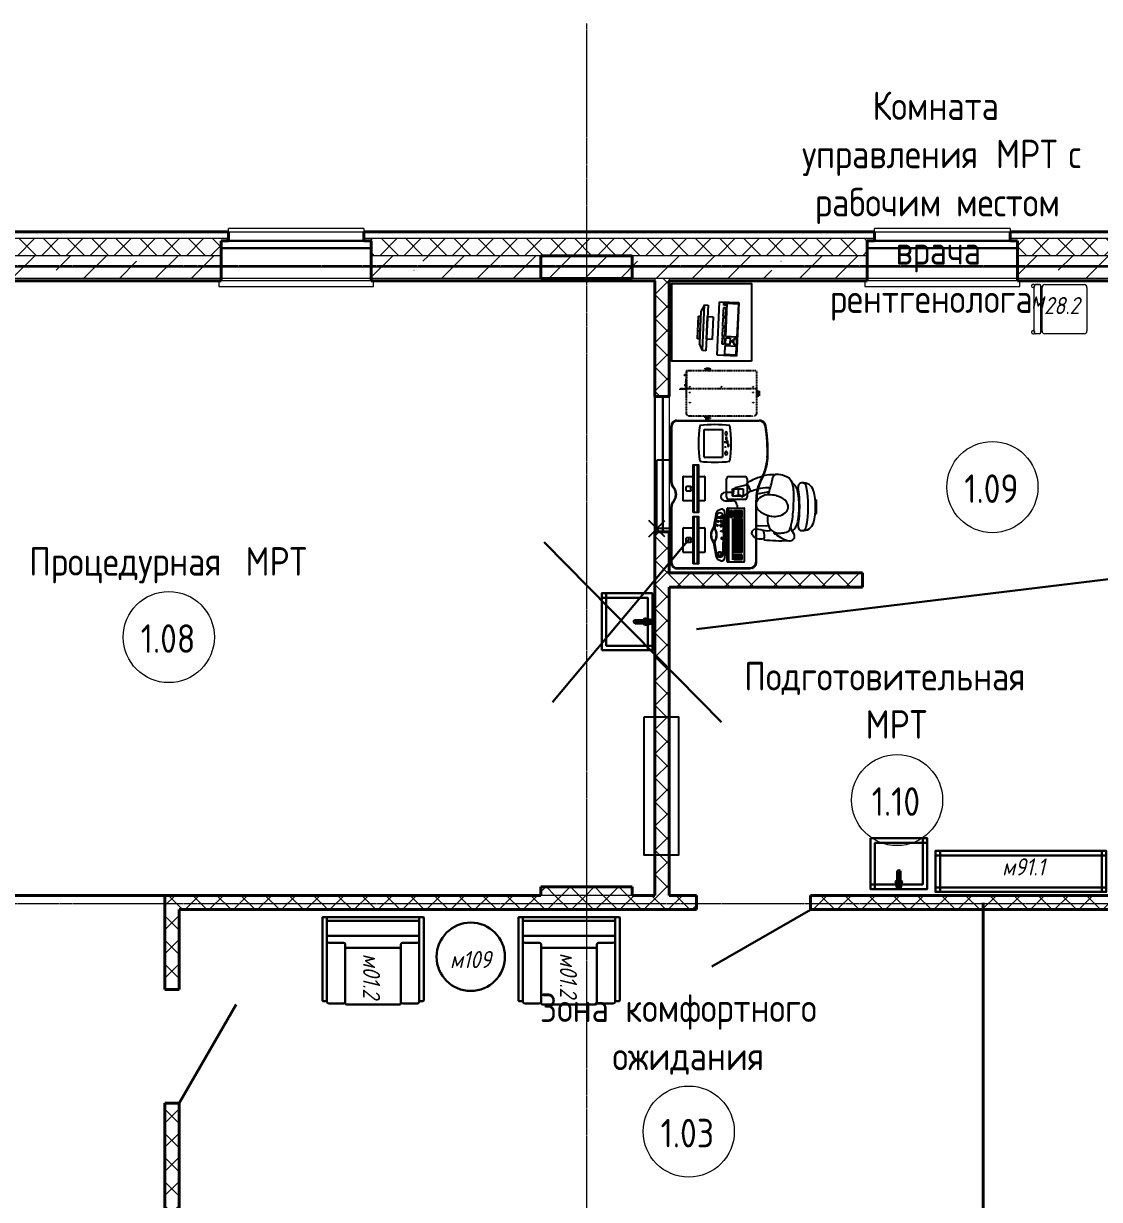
# Model space of a CAD drawing. Header units: millimetres. Extents: x -32954 to 151739, y -65671 to 56243.
# Drawn here: x -27395 to -17945, y -6034 to 4288 of the extents above; entities that cross this region are included whole.
import ezdxf

# ---------------------------------------------------------------- set-up
doc = ezdxf.new("R2010")
doc.units = ezdxf.units.MM
for name, pattern in [('ADSK_Линия сетки', [21, 12, -3, 3, -3]), ('ADSK_Штрих_ш3 п1_5', [4.5, 3, -1.5]), ('CACHE', [0.375, 0.25, -0.125])]:
    doc.linetypes.add(name, pattern=pattern)
doc.layers.add('_Разделитель помещений_', color=4, linetype='ADSK_Штрих_ш3 п1_5', lineweight=40, true_color=0x00ffff)
for name, color, linetype in [('GE-ARCHITECTURAL_ELEMENTS', 8, 'Continuous'), ('GE-DIMS', 83, 'Continuous'), ('GE-EQUIPMENT', 140, 'Continuous'), ('GE-EQUIPMENT_INSERTION', 140, 'Continuous'), ('GE-EQUIPMENT_LIGHT', 141, 'Continuous'), ('GE-EQUIPMENT_OUTLINE', 131, 'CACHE'), ('GE-FURNITURE', 8, 'Continuous'), ('NON-GE-EQUIPMENT', 30, 'Continuous')]:
    doc.layers.add(name, color=color, linetype=linetype)
doc.layers.add('GE-DESIGNER_WARNING', color=1, linetype='Continuous', plot=False)
for name, color, linetype, lineweight in [('I-FURN', 7, 'Continuous', 9), ('I-FURN-IDEN', 7, 'Continuous', 9), ('M-EQPM-IDEN', 7, 'Continuous', 9), ('Двери', 7, 'Continuous', 18), ('Каркас_Импост', 7, 'Continuous', 30), ('Колонны', 7, 'Continuous', 18), ('Марки помещений', 7, 'Continuous', 18), ('Окна', 7, 'Continuous', 18), ('Оси', 7, 'Continuous', 9), ('Остекление', 7, 'Continuous', 30), ('Отлив', 7, 'Continuous', 18), ('Панель', 7, 'Continuous', 30), ('Перекрытия', 7, 'Continuous', 18), ('Подоконник_Верхний брус', 7, 'Continuous', 18), ('Стены', 7, 'Continuous', 18), ('Стены разрез', 7, 'Continuous', 40), ('Стены штриховка', 7, 'Continuous', 18), ('ТХ_оборудование', 6, 'Continuous', 30)]:
    doc.layers.add(name, color=color, linetype=linetype, lineweight=lineweight)
doc.styles.add('GOST Common', font='GOST_Common.ttf', dxfattribs={"width": 0.9, "height": 250})
doc.styles.add('GOST Common_I', font='GOST_Common Italic.ttf', dxfattribs={"width": 0.9, "height": 150})
pattern_1 = [(45, (0, 0), (-106.066, 106.066), []), (135, (0, 0), (-106.066, -106.066), [])]

# ---------------------------------------------------------------- blocks, each defined once
blk = doc.blocks.new('AC_Дверь_Однопольная_ДеревяннаяНаружная_ГОСТ24698-81 - 960х2080h Г-655142-В_АР_ПЭ_01 Этаж')
at = {"layer": 'Панель'}
blk.add_line((-500, 63), (366, 563), dxfattribs=at)
blk = doc.blocks.new('AC_Дверь_Однопольная_ДеревяннаяНаружная_ГОСТ24698-81 - 960х2080h ГЛ-654744-В_АР_ПЭ_01 Этаж')
at = {"layer": 'Панель'}
blk.add_line((500, 63), (-366, 563), dxfattribs=at)
blk = doc.blocks.new('AC_Окно_2Створки_ГОСТ23166-99 - 1170_570_х1460h-762709-В_АР_ПЭ_01 Этаж')
at = {"layer": 'Каркас_Импост'}
for p, q in [((-633.1, 325), (556.9, 325)), ((-633.1, 325), (-633.1, 255)), ((-633.1, 325), (-598.1, 325)), ((556.9, 325), (521.9, 325)), ((556.9, 325), (556.9, 255)), ((-633.1, 255), (556.9, 255)), ((-633.1, 255), (-598.1, 255)), ((556.9, 255), (521.9, 255))]:
    blk.add_line(p, q, dxfattribs=at)
blk = doc.blocks.new('B2B_Окно_1створка - 1280х2060h-715729-В_АР_ПЭ_01 Этаж')
at = {"layer": 'Остекление'}
for p, q in [((-660, 135), (660, 135)), ((-660, 70), (660, 70))]:
    blk.add_line(p, q, dxfattribs=at)
blk = doc.blocks.new('В2В_Подоконник_ПВХ - ПВХ-666027-В_АР_ПЭ_01 Этаж')
at = {"layer": 'Подоконник_Верхний брус'}
for p, q in [((-660, -285), (-660, 0)), ((-660, 0), (660, 0)), ((660, 0), (660, -285)), ((-660, -285), (-680, -285)), ((-680, -285), (-680, -335)), ((680, -285), (660, -285)), ((680, -335), (680, -285)), ((-680, -335), (680, -335))]:
    blk.add_line(p, q, dxfattribs=at)
blk = doc.blocks.new('B2B_Отлив - Отлив_металлический-622779-В_АР_ПЭ_01 Этаж')
at = {"layer": 'Отлив'}
for p, q in [((-595, 1), (-595, 110)), ((595, 110), (-595, 110)), ((595, 110), (595, 1)), ((-595, 0), (-595, 1)), ((-595, 1), (595, 1)), ((-595, 1), (595, 1)), ((-595, 0), (595, 0)), ((595, 1), (595, 0))]:
    blk.add_line(p, q, dxfattribs=at)
blk = doc.blocks.new('ADSK_Марка_Помещение_2_ГОСТ21-501-2011 - Имя и Категория-86712-В_АР_ПЭ_01 Этаж')
at = {"layer": 'Марки помещений'}
blk.add_circle((0, 0), 4, dxfattribs=at)
blk = doc.blocks.new('GE-EUR01700')
at = {"layer": 'GE-DESIGNER_WARNING'}
for p, q in [((-371, -71), (-229, 71)), ((-371, 71), (-229, -71)), ((-300, -127), (-300, 0)), ((-300, 0), (300, 0)), ((300, -127), (300, 0))]:
    blk.add_line(p, q, dxfattribs=at)
at = {"layer": 'GE-EQUIPMENT'}
for p, q in [((-650, -177), (-650, -817)), ((-600, -127), (-106, -127)), ((106, -127), (600, -127)), ((650, -177), (650, -900)), ((-590, -877), (-50, -877))]:
    blk.add_line(p, q, dxfattribs=at)
for centre, radius, start, end in [((-600, -177), 50, 90, 180), ((-106, -187), 60, 48.5904, 90), ((0, -67), 100, 228.5904, 311.4096), ((106, -187), 60, 90, 131.4096), ((600, -177), 50, 0, 90), ((-590, -817), 60, 180, 270), ((-50, -1277), 400, 66.1063, 90), ((364, -467), 511, 240.4284, 265.6097), ((591, -900), 59.2, 279.9598, 0.279), ((369, 448), 1425, 268.2283, 279.3716)]:
    blk.add_arc(centre, radius, start, end, dxfattribs=at)
at = {"layer": 'GE-EQUIPMENT_LIGHT'}
for p, q in [((-645, -177), (-645, -817)), ((-600, -132), (-106, -132)), ((106, -132), (600, -132)), ((645, -177), (645, -900)), ((-590, -872), (-50, -872))]:
    blk.add_line(p, q, dxfattribs=at)
for centre, radius, start, end in [((-600, -177), 45, 90, 180), ((-106, -187), 55, 48.5904, 90), ((0, -67), 105, 228.5904, 311.4096), ((106, -187), 55, 90, 131.4096), ((600, -177), 45, 0, 90), ((-590, -817), 55, 180, 270), ((-50, -1277), 405, 66.1063, 90), ((360, -477), 496, 240.2532, 265.961), ((590, -899), 55.4, 281.964, 359.8575), ((377, 410), 1382, 267.8487, 279.339)]:
    blk.add_arc(centre, radius, start, end, dxfattribs=at)
at = {"layer": 'GE-EQUIPMENT_OUTLINE'}
for p, q in [((-650, -177), (-650, -817)), ((-600, -127), (-106, -127)), ((106, -127), (600, -127)), ((650, -177), (650, -900)), ((-590, -877), (-50, -877))]:
    blk.add_line(p, q, dxfattribs=at)
for centre, radius, start, end in [((-600, -177), 50, 90, 180), ((-106, -187), 60, 48.5904, 90), ((0, -67), 100, 228.5904, 311.4096), ((106, -187), 60, 90, 131.4096), ((600, -177), 50, 0, 90), ((-590, -817), 60, 180, 270), ((-50, -1277), 400, 66.1063, 90), ((364, -467), 511, 240.4284, 265.6097), ((591, -900), 59.2, 279.9598, 0.279), ((369, 448), 1425, 268.2283, 279.3716)]:
    blk.add_arc(centre, radius, start, end, dxfattribs=at)
blk = doc.blocks.new('GE-EUR00134')
at = {"layer": 'GE-FURNITURE'}
for p, q in [((458, 575), (476, 577)), ((476, 577), (492, 577)), ((492, 577), (505, 576)), ((505, 576), (524, 573)), ((524, 573), (532, 568)), ((532, 568), (547, 556)), ((547, 556), (552, 548)), ((552, 548), (560, 538)), ((560, 538), (565, 529)), ((565, 524), (564, 516)), ((565, 529), (565, 524)), ((212, 417), (209, 402)), ((218, 441), (212, 417)), ((221, 452), (218, 441)), ((224, 465), (221, 452)), ((224, 465), (225, 476)), ((429, 463), (516, 459)), ((465, 502), (463, 498)), ((552, 495), (549, 493)), ((555, 497), (552, 495)), ((557, 501), (555, 497)), ((562, 508), (557, 501)), ((564, 516), (562, 508)), ((0, 352), (10, 357)), ((0, 232), (0, 352)), ((154, 368), (148, 368)), ((202, 338), (201, 320)), ((201, 320), (201, 304)), ((205, 359), (202, 338)), ((209, 402), (205, 381)), ((205, 381), (205, 359)), ((0, 232), (10, 227)), ((154, 217), (148, 217)), ((155, 209), (149, 206)), ((200, 283), (199, 261)), ((201, 304), (200, 283)), ((163, 157), (155, 152)), ((201, 131), (203, 118)), ((203, 118), (206, 107)), ((206, 107), (208, 94)), ((516, 180), (412, 159)), ((575, 153), (646, 204)), ((708, 124), (604, 98)), ((655, 202), (656, 201)), ((673, 192), (724, 199)), ((730, 192), (720, 138)), ((208, 94), (213, 80)), ((213, 80), (221, 66)), ((220, 67), (231, 51)), ((231, 51), (238, 43)), ((238, 43), (249, 35)), ((249, 35), (262, 29)), ((262, 29), (275, 23)), ((275, 23), (296, 17)), ((296, 17), (314, 14)), ((314, 14), (333, 11)), ((373, 12), (366, 12)), ((373, 12), (391, 12)), ((391, 12), (412, 14)), ((412, 14), (434, 16))]:
    blk.add_line(p, q, dxfattribs=at)
for centre, radius, start, end in [((227, 552), 36.6, 125.8986, 204.3591), ((71, 436), 159, 14.2898, 39.4582), ((235, 540), 51.2, 70.4674, 125.0236), ((283, 461), 59.2, 94.1792, 165.6459), ((324, -430), 1021, 82.3397, 94.2078), ((144, 246), 359, 49.8751, 72.4681), ((330, 287), 238, 91.7197, 102.6272), ((326, 425), 100, 8.5018, 91.7197), ((561, 548), 107, 161.3438, 205.939), ((535, 292), 529, 164.5855, 195.4145), ((117, 408), 95, 84.9387, 164.5855), ((970, 292), 900, 168.3688, 191.6312), ((124, 467), 36, 82.4542, 168.3688), ((124, 467), 36, 350.3204, 82.4542), ((1145, 292), 1000, 170.3204, 189.6796), ((905, 292), 755, 170.2211, 189.7789), ((289, 399), 130, 125.0636, 170.2211), ((429, 406), 97.8, 69.145, 110.3234), ((170, 402), 258, 352.9307, 8.5018), ((524, 657), 166, 249.2583, 278.7532), ((319, 289), 73.4, 129.3484, 170.0127), ((363, 235), 143, 79.3934, 129.3484), ((362, 169), 209, 70.8759, 82.6138), ((379, 182), 191, 48.5505, 74.1236), ((459, 273), 69.7, 309.2544, 48.9929), ((898, 202), 701, 175.1447, 185.8625), ((325, 296), 79.1, 175.5278, 229.2663), ((411, 412), 224, 231.9768, 259.2259), ((409, 336), 150, 279.3503, 308.6746), ((500, 223), 5, 308.6746, 309.2544), ((117, 177), 95, 195.4145, 275.0613), ((124, 118), 36, 191.6312, 268.2584), ((124, 118), 36, 268.2584, 9.6796), ((289, 186), 130, 189.7789, 234.0633), ((426, 553), 365, 260.9828, 271.2397), ((1340, -128), 971, 161.103, 168.8426), ((425, 469), 342, 266.3971, 295.2079), ((1089, 393), 568, 204.1709, 212.7776), ((650, 200), 5.76, 29.8295, 125.945), ((671, 209), 17.3, 209.8295, 277.5233), ((703, 141), 17.3, 284.2185, 349.4401), ((725, 193), 5.76, 349.4401, 97.5233), ((347, 116), 106, 262.2025, 279.8925), ((329, 57), 58, 308.684, 2.9169), ((362, 388), 379, 280.8469, 291.3811), ((309, 605), 601, 288.5959, 300.1495)]:
    blk.add_arc(centre, radius, start, end, dxfattribs=at)
blk = doc.blocks.new('GE-EUR00557')
at = {"layer": 'GE-EQUIPMENT_INSERTION'}
for p, q in [((0, 160), (242, 160)), ((0, 160), (0, 0)), ((242, 160), (242, 0)), ((242, 0), (0, 0)), ((98, -24), (82, -24)), ((124, -24), (140, -24))]:
    blk.add_line(p, q, dxfattribs=at)
for centre, start, end in [((121, -791), 81.0062, 98.9938), ((956, 66), 172.4488, 187.5512), ((-714, 66), 352.4488, 7.5512), ((121, 922), 261.0062, 278.9938)]:
    blk.add_arc(centre, 1000, start, end, dxfattribs=at)
blk.add_ellipse((34, -34), major_axis=(-18, 0), ratio=0.489245, dxfattribs=at)
at = {"layer": 'GE-EQUIPMENT_INSERTION', "extrusion": (0, 0, -1)}
for centre, major_axis in [((105, -53), (10.8, 0)), ((134, -44), (10.8, 0)), ((164, -35), (10.8, 0)), ((208, -34), (18, 0))]:
    blk.add_ellipse(centre, major_axis=major_axis, ratio=0.489245, dxfattribs=at)
blk = doc.blocks.new('*U246')
at = {"layer": 'GE-DESIGNER_WARNING'}
for p, q in [((-71, -71), (71, 71)), ((-71, 71), (71, -71))]:
    blk.add_line(p, q, dxfattribs=at)
at = {"layer": 'GE-EQUIPMENT_LIGHT', "linetype": 'CACHE'}
for p, q in [((1219, -206), (1219, -204)), ((1223, -204), (1219, -204)), ((1219, -206), (1223, -206)), ((986, -846), (986, -290)), ((1016, -260), (1386, -260)), ((1224, -260), (1224, -207)), ((1226, -876), (1226, -207)), ((1230, -258), (1230, -260)), ((1380, -258), (1230, -258)), ((1380, -260), (1230, -260)), ((1245, -257), (1245, -258)), ((1280, -257), (1245, -257)), ((1269, -250), (1252, -250)), ((1252, -257), (1252, -250)), ((1254, -250), (1254, -247)), ((1267, -247), (1254, -247)), ((1267, -247), (1267, -250)), ((1269, -257), (1269, -250)), ((1278, -253), (1278, -257)), ((1288, -253), (1279, -253)), ((1280, -257), (1280, -258)), ((1287, -257), (1287, -258)), ((1290, -257), (1287, -257)), ((1288, -253), (1288, -257)), ((1290, -258), (1290, -254)), ((1294, -254), (1290, -254)), ((1294, -258), (1294, -254)), ((1294, -258), (1294, -254)), ((1315, -254), (1294, -254)), ((1294, -257), (1294, -257)), ((1315, -258), (1315, -254)), ((1315, -258), (1315, -254)), ((1319, -254), (1315, -254)), ((1315, -257), (1315, -257)), ((1319, -258), (1319, -254)), ((1319, -257), (1322, -257)), ((1322, -257), (1322, -258)), ((1339, -257), (1339, -258)), ((1357, -257), (1339, -257)), ((1342, -254), (1342, -257)), ((1342, -254), (1353, -254)), ((1344, -257), (1344, -254)), ((1345, -254), (1345, -242)), ((1351, -242), (1345, -242)), ((1350, -257), (1350, -254)), ((1351, -254), (1351, -242)), ((1353, -254), (1353, -257)), ((1357, -257), (1357, -258)), ((1380, -260), (1380, -258)), ((1386, -876), (1386, -260)), ((1386, -375), (1386, -270)), ((1386, -270), (1386, -270)), ((963, -467), (963, -427)), ((966, -424), (986, -424)), ((986, -470), (966, -470)), ((977, -447), (978, -445)), ((978, -446), (977, -447)), ((979, -449), (977, -447)), ((977, -447), (977, -447)), ((977, -447), (978, -449)), ((978, -446), (981, -445)), ((978, -446), (978, -445)), ((981, -445), (978, -445)), ((979, -449), (978, -449)), ((978, -449), (981, -449)), ((981, -449), (979, -449)), ((981, -445), (982, -447)), ((981, -445), (981, -445)), ((982, -447), (981, -445)), ((981, -449), (982, -447)), ((982, -447), (981, -449)), ((981, -449), (981, -449)), ((982, -447), (982, -447)), ((1386, -424), (1406, -424)), ((1406, -470), (1386, -470)), ((1390, -447), (1391, -445)), ((1391, -446), (1390, -447)), ((1392, -449), (1390, -447)), ((1390, -447), (1390, -447)), ((1390, -447), (1391, -449)), ((1391, -446), (1394, -445)), ((1391, -446), (1391, -445)), ((1394, -445), (1391, -445)), ((1392, -449), (1391, -449)), ((1391, -449), (1394, -449)), ((1394, -449), (1392, -449)), ((1394, -445), (1395, -447)), ((1394, -445), (1394, -445)), ((1395, -447), (1394, -445)), ((1394, -449), (1395, -447)), ((1395, -447), (1394, -449)), ((1394, -449), (1394, -449)), ((1395, -447), (1395, -447)), ((1409, -427), (1409, -467)), ((1243, -571), (1243, -566)), ((1386, -876), (1016, -876)), ((1163, -896), (1163, -876)), ((1206, -899), (1166, -899)), ((1185, -881), (1184, -883)), ((1184, -883), (1185, -881)), ((1185, -885), (1184, -883)), ((1184, -883), (1184, -883)), ((1184, -883), (1185, -885)), ((1185, -881), (1187, -881)), ((1185, -881), (1185, -881)), ((1187, -881), (1185, -881)), ((1185, -885), (1185, -885)), ((1187, -885), (1185, -885)), ((1185, -885), (1187, -885)), ((1187, -881), (1188, -883)), ((1187, -881), (1187, -881)), ((1188, -883), (1187, -881)), ((1187, -885), (1188, -883)), ((1188, -883), (1187, -885)), ((1187, -885), (1187, -885)), ((1188, -883), (1188, -883)), ((1209, -876), (1209, -896))]:
    blk.add_line(p, q, dxfattribs=at)
at = {"layer": 'GE-EQUIPMENT_LIGHT'}
for p, q in [((-114, -295), (-114, -320)), ((-88, -295), (-88, -320)), ((338, -295), (338, -320)), ((364, -295), (364, -320)), ((-309, -330), (108, -330)), ((-309, -357), (108, -357)), ((143, -330), (560, -330)), ((143, -357), (560, -357))]:
    blk.add_line(p, q, dxfattribs=at)
at = {"layer": 'GE-EQUIPMENT_LIGHT', "color": 141}
for p, q in [((-124, -499), (-248, -521)), ((-229, -529), (-121, -510)), ((117, -529), (9, -510)), ((136, -521), (12, -499)), ((-289, -619), (177, -619)), ((-270, -538), (-283, -568)), ((-253, -598), (-101, -598)), ((-232, -608), (-236, -598)), ((-232, -608), (120, -608)), ((-229, -579), (-162, -583)), ((-103, -604), (-99, -592)), ((-103, -604), (-9, -604)), ((-89, -564), (-91, -578)), ((-91, -578), (-82, -580)), ((-79, -565), (-89, -564)), ((-82, -580), (-79, -565)), ((-29, -565), (-19, -564)), ((-26, -580), (-29, -565)), ((-16, -578), (-26, -580)), ((-19, -564), (-16, -578)), ((-9, -604), (-14, -592)), ((-12, -598), (141, -598)), ((24, -557), (32, -557)), ((24, -571), (32, -571)), ((117, -579), (54, -582)), ((95, -557), (103, -557)), ((95, -571), (103, -571)), ((120, -608), (125, -598)), ((171, -568), (158, -538)), ((245, -600), (245, -666)), ((277, -613), (437, -613)), ((317, -664), (317, -600)), ((-292, -622), (-292, -767)), ((-289, -633), (177, -633)), ((-273, -667), (89, -667)), ((-272, -677), (-230, -677)), ((-272, -677), (-272, -751)), ((-272, -690), (-230, -690)), ((-272, -702), (-230, -702)), ((-272, -714), (-230, -714)), ((-251, -677), (-251, -739)), ((-230, -677), (-230, -751)), ((-210, -677), (90, -677)), ((-210, -677), (-210, -751)), ((-210, -690), (90, -690)), ((-210, -702), (90, -702)), ((-210, -714), (90, -714)), ((-195, -677), (-195, -751)), ((-180, -677), (-180, -751)), ((-165, -677), (-165, -751)), ((-150, -677), (-150, -739)), ((-135, -677), (-135, -739)), ((-120, -677), (-120, -739)), ((-105, -677), (-105, -739)), ((-90, -677), (-90, -739)), ((-75, -677), (-75, -739)), ((-60, -677), (-60, -739)), ((-45, -677), (-45, -739)), ((-30, -677), (-30, -739)), ((-15, -677), (-15, -739)), ((0, -677), (0, -739)), ((15, -677), (15, -739)), ((30, -677), (30, -739)), ((45, -677), (45, -751)), ((60, -677), (60, -726)), ((75, -677), (75, -690)), ((75, -702), (75, -751)), ((90, -677), (90, -751)), ((98, -662), (98, -647)), ((98, -647), (159, -647)), ((159, -662), (98, -662)), ((99, -677), (99, -751)), ((99, -677), (159, -677)), ((99, -690), (159, -690)), ((99, -702), (159, -702)), ((99, -714), (144, -714)), ((114, -677), (114, -739)), ((129, -677), (129, -751)), ((144, -677), (144, -751)), ((159, -647), (159, -662)), ((159, -677), (159, -751)), ((180, -622), (180, -767)), ((207, -705), (180, -705)), ((257, -773), (257, -633)), ((285, -759), (285, -664)), ((285, -664), (350, -664)), ((288, -718), (347, -718)), ((350, -664), (350, -759)), ((457, -633), (457, -773)), ((-289, -770), (177, -770)), ((-272, -726), (-230, -726)), ((-272, -739), (-230, -739)), ((-272, -751), (-230, -751)), ((-210, -726), (90, -726)), ((-210, -739), (90, -739)), ((-210, -751), (90, -751)), ((60, -739), (60, -751)), ((99, -726), (159, -726)), ((99, -739), (144, -739)), ((99, -751), (159, -751)), ((437, -793), (277, -793)), ((350, -759), (285, -759))]:
    blk.add_line(p, q, dxfattribs=at)
at = {"layer": 'GE-EQUIPMENT_LIGHT'}
for points in [[(-208, -320), (-208, -236, -0.414214), (-203, -231), (2, -231, -0.414214), (7, -236), (7, -320)], [(244, -320), (244, -236, -0.414214), (249, -231), (453, -231, -0.414214), (458, -236), (458, -320)], [(7, -367), (7, -418, -0.414214), (2, -423), (-203, -423, -0.414214), (-208, -418), (-208, -367)], [(458, -367), (458, -418, -0.414214), (453, -423), (249, -423, -0.414214), (244, -418), (244, -367)]]:
    blk.add_lwpolyline(points, format="xyb", dxfattribs=at)
for points in [[(-113, -258), (-88, -258, -0.414214), (-78, -268), (-78, -295), (-123, -295), (-123, -268, -0.414214)], [(339, -258), (363, -258, -0.414214), (373, -268), (373, -295), (329, -295), (329, -268, -0.414214)]]:
    blk.add_lwpolyline(points, format="xyb", close=True, dxfattribs=at)
for points in [[(-309, -320), (108, -320), (108, -367), (-309, -367)], [(143, -320), (560, -320), (560, -367), (143, -367)]]:
    blk.add_lwpolyline(points, close=True, dxfattribs=at)
at = {"layer": 'GE-EQUIPMENT_LIGHT', "linetype": 'CACHE'}
for centre, radius in [((1106, -290), 2.75), ((1196, -290), 2.75), ((1244, -290), 2.75), ((980, -447), 6), ((980, -447), 4), ((1393, -447), 6), ((1393, -447), 4), ((1244, -568), 2.75), ((1106, -846), 2.75), ((1186, -883), 6), ((1186, -883), 4), ((1196, -846), 2.75), ((1244, -846), 2.75)]:
    blk.add_circle(centre, radius, dxfattribs=at)
at = {"layer": 'GE-EQUIPMENT_LIGHT', "color": 141}
for centre, radius in [((-222, -553), 19.1), ((-222, -553), 14.2), ((28, -531), 6.56), ((63, -538), 6.56), ((63, -564), 6.56), ((98, -544), 6.56)]:
    blk.add_circle(centre, radius, dxfattribs=at)
at = {"layer": 'GE-EQUIPMENT_LIGHT', "linetype": 'CACHE'}
for centre, radius, start, end in [((1223, -207), 3, 0, 90), ((1228, -262), 2, 90, 180), ((966, -427), 3, 90, 180), ((966, -467), 3, 180, 270), ((1406, -427), 3, 0, 90), ((1406, -467), 3, 270, 0), ((1166, -896), 3, 180, 270), ((1206, -896), 3, 270, 0), ((1228, -874), 2, 180, 270)]:
    blk.add_arc(centre, radius, start, end, dxfattribs=at)
at = {"layer": 'GE-EQUIPMENT_LIGHT', "linetype": 'CACHE', "extrusion": (0, 0, -1)}
for centre, radius, start, end in [((-1223, -207), 1, 90, 180), ((-1016, -290), 30, 0, 90), ((-1279, -253), 0.5, 0, 90), ((-1288, -253), 0.5, 90, 180), ((-980, -447), 12, 237.2028, 122.7972), ((-1393, -447), 12, 57.2028, 302.7972), ((-1016, -846), 30, 270, 0), ((-1186, -883), 12, 147.2028, 32.7972)]:
    blk.add_arc(centre, radius, start, end, dxfattribs=at)
at = {"layer": 'GE-EQUIPMENT_LIGHT', "color": 141}
for centre, radius, start, end in [((-126, -485), 15, 280.0182, 308.359), ((-118, -525), 15, 56.6463, 99.6551), ((-56, -573), 98.5, 51.6442, 128.359), ((-56, -430), 98.5, 236.6463, 303.3569), ((7, -525), 15, 80.3482, 123.3569), ((15, -485), 15, 231.6442, 259.9851), ((-289, -622), 3, 90, 180), ((-253, -568), 30, 180.0016, 270.0016), ((-242, -551), 30, 100.0182, 155.9401), ((-225, -554), 25.3, 98.0452, 261.9581), ((-56, 345), 933, 263.496, 276.8076), ((-59, 340), 933, 267.5404, 272.7585), ((24, -564), 6.56, 90.0016, 270.0016), ((32, -564), 6.56, 270.0016, 90.0016), ((95, -564), 6.56, 90.0016, 270.0016), ((103, -564), 6.56, 270.0016, 90.0016), ((113, -554), 25.3, 278.0452, 81.9581), ((131, -551), 30, 24.0631, 79.9851), ((141, -568), 30, 270.0016, 0.0016), ((177, -622), 3, 0, 90), ((281, -600), 36, 0, 180), ((277, -633), 20, 90, 180), ((437, -633), 20, 0, 90), ((-289, -636), 3, 90, 180), ((177, -636), 3, 0, 90), ((207, -666), 38.7, 270, 0), ((-289, -767), 3, 180, 270), ((177, -767), 3, 270, 0), ((277, -773), 20, 180, 270), ((437, -773), 20, 270, 0)]:
    blk.add_arc(centre, radius, start, end, dxfattribs=at)
blk.add_ellipse((-55, -502), major_axis=(-52.2, 0), ratio=0.379054, dxfattribs=at)
at = {"layer": 'GE-EQUIPMENT_OUTLINE'}
for p, q in [((986, -846), (986, -290)), ((1016, -260), (1386, -260)), ((1386, -876), (1386, -260)), ((1386, -375), (1386, -270)), ((1386, -270), (1386, -270)), ((-124, -499), (-248, -521)), ((136, -521), (12, -499)), ((-289, -619), (177, -619)), ((-270, -538), (-283, -568)), ((-253, -598), (-236, -598)), ((-232, -608), (-236, -598)), ((-232, -608), (120, -608)), ((120, -608), (125, -598)), ((125, -598), (141, -598)), ((171, -568), (158, -538)), ((-292, -622), (-292, -767)), ((-289, -633), (177, -633)), ((180, -622), (180, -767)), ((-289, -770), (177, -770)), ((1386, -876), (1016, -876))]:
    blk.add_line(p, q, dxfattribs=at)
for points in [[(-208, -320), (-208, -236, -0.414214), (-203, -231), (2, -231, -0.414214), (7, -236), (7, -320), (108, -320), (108, -367), (7, -367), (7, -418, -0.414214), (2, -423), (-203, -423, -0.414214), (-208, -418), (-208, -367), (-309, -367), (-309, -320)], [(244, -320), (244, -236, -0.414214), (249, -231), (453, -231, -0.414214), (458, -236), (458, -320), (560, -320), (560, -367), (458, -367), (458, -418, -0.414214), (453, -423), (249, -423, -0.414214), (244, -418), (244, -367), (143, -367), (143, -320)]]:
    blk.add_lwpolyline(points, format="xyb", close=True, dxfattribs=at)
at = {"layer": 'GE-EQUIPMENT_OUTLINE', "extrusion": (0, 0, -1)}
for centre, start, end in [((-1016, -290), 0, 90), ((-1016, -846), 270, 0)]:
    blk.add_arc(centre, 30, start, end, dxfattribs=at)
at = {"layer": 'GE-EQUIPMENT_OUTLINE'}
for centre, radius, start, end in [((-56, -573), 98.5, 51.6442, 128.359), ((15, -485), 15, 231.6442, 259.9851), ((-289, -622), 3, 90, 180), ((-253, -568), 30, 180.0016, 270.0016), ((-242, -551), 30, 100.0182, 155.9401), ((131, -551), 30, 24.0631, 79.9851), ((141, -568), 30, 270.0016, 0.0016), ((177, -622), 3, 0, 90), ((-289, -636), 3, 90, 180), ((177, -636), 3, 0, 90), ((-289, -767), 3, 180, 270), ((177, -767), 3, 270, 0)]:
    blk.add_arc(centre, radius, start, end, dxfattribs=at)
at = {"layer": 'GE-EQUIPMENT_INSERTION'}
for name, p in [('GE-EUR01700', (300, 0)), ('GE-EUR00557', (627, -576))]:
    blk.add_blockref(name, p, dxfattribs=at)
at = {"layer": 'NON-GE-EQUIPMENT', "rotation": 90}
blk.add_blockref('GE-EUR00134', (485, -1401), dxfattribs=at)
blk = doc.blocks.new('PC')
at = {"layer": 'GE-ARCHITECTURAL_ELEMENTS'}
for p, q in [((-184, -294), (-162, 176)), ((-162, 176), (8, 167)), ((-161, 87), (-157, 166)), ((-157, 166), (-61, 161)), ((-61, 161), (-64, 83)), ((8, 167), (-14, -302)), ((87, -272), (106, 128)), ((106, 128), (136, 126)), ((136, 126), (117, -273)), ((136, 126), (163, 65)), ((-179, -284), (-165, 9)), ((-165, 9), (-68, 4)), ((-164, 19), (-162, 77)), ((-145, 18), (-164, 19)), ((-162, 77), (-142, 77)), ((-64, 83), (-161, 87)), ((-144, 37), (-145, 18)), ((-125, 37), (-144, 37)), ((-142, 77), (-143, 57)), ((-143, 57), (-124, 56)), ((-124, 56), (-125, 37)), ((-106, 16), (-104, 75)), ((-68, 14), (-106, 16)), ((-104, 75), (-65, 73)), ((-68, 4), (-82, -289)), ((-65, 73), (-68, 14)), ((-62, -74), (-58, 4)), ((-58, 14), (-55, 72)), ((-39, 13), (-58, 14)), ((-58, 4), (-39, 3)), ((-55, 72), (-36, 71)), ((-39, 3), (-43, -75)), ((-36, 71), (-39, 13)), ((42, -170), (51, 30)), ((51, 30), (101, 28)), ((101, 28), (92, -172)), ((150, -215), (163, 65)), ((152, -175), (161, 25)), ((161, 25), (181, 24)), ((181, 24), (172, -176)), ((-66, -162), (-63, -84)), ((-63, -84), (-43, -85)), ((-43, -75), (-62, -74)), ((-43, -85), (-47, -163)), ((158, -42), (178, -43)), ((-70, -250), (-67, -172)), ((-67, -172), (-47, -173)), ((-47, -163), (-66, -162)), ((-47, -173), (-51, -251)), ((92, -172), (42, -170)), ((172, -176), (152, -175)), ((155, -108), (175, -109)), ((-14, -302), (-184, -294)), ((-82, -289), (-179, -284)), ((-72, -289), (-71, -270)), ((-53, -290), (-72, -289)), ((-71, -270), (-52, -271)), ((-51, -251), (-70, -250)), ((-52, -271), (-53, -290)), ((117, -273), (87, -272)), ((117, -273), (150, -215))]:
    blk.add_line(p, q, dxfattribs=at)
blk = doc.blocks.new('Раковина МОН0006')
at = {"layer": 'ТХ_оборудование', "color": 1}
for p, q in [((88921, 428751), (88921, 428501)), ((88921, 428516), (88771, 428516)), ((88921, 428501), (88771, 428501)), ((88921, 428486), (88771, 428486)), ((88839, 428501), (88851, 428531)), ((88851, 428501), (88839, 428501)), ((88839, 428501), (88851, 428471)), ((88851, 428531), (88921, 428516)), ((88851, 428471), (88921, 428486))]:
    blk.add_line(p, q, dxfattribs=at)
for points in [[(88476, 428251), (88921, 428251), (88921, 428751), (88476, 428751)], [(88476, 428751), (88516, 428751), (88516, 428711), (88476, 428711)], [(88516, 428711), (88881, 428711), (88881, 428291), (88516, 428291)], [(88881, 428291), (88921, 428291), (88921, 428251), (88881, 428251)]]:
    blk.add_lwpolyline(points, close=True, dxfattribs=at)
blk.add_circle((88771, 428501), 15, dxfattribs=at)
blk = doc.blocks.new('М28_Стул для посетителей - 28_2_Стул для посетителей руководитель-10519959-О_ТХ_01')
at = {"layer": 'I-FURN'}
for p, q in [((-216, 176), (-216, 209)), ((-216, 176), (-216, 209)), ((-203, 221), (203, 221)), ((-192, 221), (192, 221)), ((216, 209), (216, 176)), ((216, 176), (216, 209)), ((-216, -216), (-216, 127)), ((203, 163), (-203, 163)), ((-203, 163), (203, 163)), ((-191, 152), (190, 152)), ((216, 127), (216, -216)), ((190, -241), (-191, -241))]:
    blk.add_line(p, q, dxfattribs=at)
for centre, radius, start, end in [((-203, 231), 15.1, 0, 180), ((-203, 231), 15.1, 0, 180), ((-203, 231), 15.1, 180, 236.5145), ((-203, 231), 15.1, 180, 0), ((-203, 209), 12.7, 90, 180), ((-203, 209), 12.7, 132.5907, 180), ((-203, 231), 15.1, 322.2829, 0), ((204, 231), 15.1, 0, 180), ((204, 231), 15.1, 0, 180), ((204, 231), 15.1, 180, 217.7171), ((204, 231), 15.1, 180, 0), ((203, 209), 12.7, 360, 90), ((204, 231), 15.1, 302.8064, 0), ((203, 209), 12.7, 0, 46.7621), ((-203, 176), 12.7, 180, 270), ((-203, 176), 12.7, 180, 270), ((-191, 127), 25.4, 90, 180), ((190, 127), 25.4, 0, 90), ((203, 176), 12.7, 270, 0), ((203, 176), 12.7, 270, 360), ((-191, -216), 25.4, 180, 270), ((190, -216), 25.4, 270, 0)]:
    blk.add_arc(centre, radius, start, end, dxfattribs=at)
blk = doc.blocks.new('Банкетка')
at = {"layer": 'ТХ_оборудование', "color": 1}
for points in [[(26735, 521592), (28235, 521592), (28235, 521952), (26735, 521952)], [(26735, 521952), (26775, 521952), (26775, 521912), (26735, 521912)], [(26775, 521912), (28195, 521912), (28195, 521632), (26775, 521632)], [(28195, 521952), (28235, 521952), (28235, 521912), (28195, 521912)], [(26735, 521632), (26775, 521632), (26775, 521592), (26735, 521592)], [(28195, 521632), (28235, 521632), (28235, 521592), (28195, 521592)]]:
    blk.add_lwpolyline(points, close=True, dxfattribs=at)
blk = doc.blocks.new('Кресло 880')
at = {"layer": 'ТХ_оборудование', "ltscale": 60}
for p, q in [((140445, 452425), (140445, 451697)), ((140450, 452430), (140480, 452430)), ((140485, 452425), (140485, 451686)), ((140490, 452430), (140985, 452430)), ((141330, 452430), (140985, 452430)), ((141285, 452430), (141285, 452430)), ((141295, 452425), (141295, 451686)), ((141330, 452430), (141300, 452430)), ((141335, 452425), (141335, 451697)), ((140485, 452398), (140985, 452398)), ((141281, 452398), (140985, 452398)), ((141281, 452398), (141281, 452398)), ((141285, 452398), (141285, 452398)), ((140499, 452264), (140985, 452264)), ((141281, 452264), (140985, 452264)), ((140499, 452204), (140631, 452204)), ((140645, 452190), (140645, 451676)), ((140659, 452159), (140985, 452159)), ((141121, 452159), (140985, 452159)), ((141135, 452190), (141135, 451676)), ((141281, 452204), (141149, 452204)), ((140450, 451692), (140480, 451692)), ((140499, 451672), (140631, 451672)), ((140659, 451662), (140985, 451662)), ((141121, 451662), (140985, 451662)), ((141281, 451672), (141149, 451672)), ((141330, 451692), (141300, 451692))]:
    blk.add_line(p, q, dxfattribs=at)
for centre, radius, start, end in [((140450, 452425), 5, 90, 180), ((140480, 452425), 5, 0, 90), ((140490, 452425), 5, 90, 180), ((141290, 452425), 5, 0, 90), ((141300, 452425), 5, 90, 180), ((141330, 452425), 5, 0, 90), ((140499, 452384), 14, 90, 180), ((141281, 452384), 14, 0, 90), ((140499, 452278), 14, 180, 270), ((140499, 452218), 14, 180, 270), ((141281, 452278), 14, 270, 0), ((141281, 452218), 14, 270, 0), ((140631, 452190), 14, 0, 90), ((140659, 452145), 14, 90, 180), ((141121, 452145), 14, 0, 90), ((141149, 452190), 14, 90, 180), ((140450, 451697), 5, 180, 270), ((140480, 451697), 5, 270, 0), ((141300, 451697), 5, 180, 270), ((141330, 451697), 5, 270, 0), ((140499, 451686), 14, 180, 270), ((140631, 451686), 14, 270, 0), ((140659, 451676), 14, 180, 270), ((141121, 451676), 14, 270, 0), ((141149, 451686), 14, 180, 270), ((141281, 451686), 14, 270, 0)]:
    blk.add_arc(centre, radius, start, end, dxfattribs=at)

msp = doc.modelspace()

# ---------------------------------------------------------------- hatches: boundary and pattern name
at = {"layer": 'Колонны', "lineweight": 9}
h = msp.add_hatch(dxfattribs=at)
h.set_pattern_fill('FP_1', color=256, style=0, pattern_type=2)
h.set_pattern_definition([(45, (0, 0), (-314.309, 314.309), []), (45, (314.3, 0), (-314.309, 314.309), [222.25, -111.125])])
h.paths.add_polyline_path([(-22050, 2050), (-22050, 2250), (-22850, 2250), (-22850, 2050)])
at = {"layer": 'Стены разрез', "lineweight": 9}
h = msp.add_hatch(dxfattribs=at)
h.set_pattern_fill('FP_2', color=256, style=0, pattern_type=2)
h.set_pattern_definition(pattern_1)
h.paths.add_polyline_path([(-15365, 2250), (-15365, 2400), (-18730, 2400), (-18730, 2380), (-18665, 2380), (-18665, 2250), (-15755.2, 2250)])
h.paths.add_polyline_path([(-19985, 2250), (-19985, 2380), (-19920, 2380), (-19920, 2400), (-24405, 2400), (-24405, 2380), (-24340, 2380), (-24340, 2250), (-23425.9, 2250)])
h.paths.add_polyline_path([(-25660, 2250), (-25660, 2380), (-25595, 2380), (-25595, 2400), (-27555, 2400), (-27555, 2380), (-27490, 2380), (-27490, 2250), (-27261.2, 2250)])
h.paths.add_polyline_path([(-28810, 2250), (-28810, 2380), (-28745, 2380), (-28745, 2400), (-30220, 2400), (-30220, 2250), (-30070, 2250)])
h = msp.add_hatch(dxfattribs=at)
h.set_pattern_fill('FP_3', color=256, style=0, pattern_type=2)
h.set_pattern_definition([(45, (0, 0), (-314.309, 314.309), []), (45, (314.3, 0), (-314.309, 314.309), [555.625, -111.125, 3.353, -107.772])])
h.paths.add_polyline_path([(-15365, 2050), (-15365, 2250), (-18665, 2250), (-18665, 2050), (-15755.2, 2050)])
h.paths.add_polyline_path([(-19985, 2050), (-19985, 2250), (-24340, 2250), (-24340, 2050), (-21725, 2050)])
h.paths.add_polyline_path([(-25660, 2050), (-25660, 2250), (-27490, 2250), (-27490, 2050), (-27261.2, 2050)])
h.paths.add_polyline_path([(-28810, 2050), (-28810, 2250), (-30070, 2250), (-30070, 2050), (-29870, 2050)])
h = msp.add_hatch(dxfattribs=at)
h.set_pattern_fill('FP_2', color=256, style=0, pattern_type=2)
h.set_pattern_definition(pattern_1)
h.paths.add_polyline_path([(-21725, -3365), (-21725, -175), (-21850, -175), (-21850, -3365)])
h.paths.add_polyline_path([(-21725, 1015), (-21725, 2050), (-21850, 2050), (-21850, 1015)])
h = msp.add_hatch(dxfattribs=at)
h.set_pattern_fill('FP_2', color=256, style=0, pattern_type=2)
h.set_pattern_definition(pattern_1)
h.paths.add_polyline_path([(-15175, -660), (-15175, -535), (-17825, -535), (-17825, -660), (-15755.2, -660)])
h.paths.add_polyline_path([(-20025, -660), (-20025, -535), (-21725, -535), (-21725, -660)])
h = msp.add_hatch(dxfattribs=at)
h.set_pattern_fill('FP_2', color=256, style=0, pattern_type=2)
h.set_pattern_definition(pattern_1)
h.paths.add_polyline_path([(-22050, -3365), (-22050, -3290), (-22850, -3290), (-22850, -3365)])
h = msp.add_hatch(dxfattribs=at)
h.set_pattern_fill('FP_2', color=256, style=0, pattern_type=2)
h.set_pattern_definition(pattern_1)
h.paths.add_polyline_path([(-26027.5, -7595), (-26027.5, -5190), (-26152.5, -5190), (-26152.5, -7595)])
h.paths.add_polyline_path([(-26027.5, -4190), (-26027.5, -3365), (-26152.5, -3365), (-26152.5, -4190)])
h = msp.add_hatch(dxfattribs=at)
h.set_pattern_fill('FP_2', color=256, style=0, pattern_type=2)
h.set_pattern_definition(pattern_1)
h.paths.add_polyline_path([(-15350, -3490), (-15175, -3490), (-15175, -3365), (-20483.1, -3365), (-20483.1, -3490), (-15755.2, -3490)])
h.paths.add_polyline_path([(-21483.1, -3490), (-21483.1, -3365), (-26027.5, -3365), (-26027.5, -3490), (-23425.9, -3490)])

# ---------------------------------------------------------------- linework, layer by layer
at = {"color": 1}
msp.add_lwpolyline([(-21943.9, -1796.9), (-21643.5, -1796.9), (-21643.5, -3010.6), (-21943.9, -3010.6)], close=True, dxfattribs=at)
at = {"layer": '_Разделитель помещений_'}
for p, q in [((-30065, -3365), (-26090, -3365)), ((-18967.5, -7657.5), (-18967.5, -3427.5))]:
    msp.add_line(p, q, dxfattribs=at)
at = {"layer": 'NON-GE-EQUIPMENT'}
msp.add_lwpolyline([(-21001, 1322.8), (-21701, 1322.8), (-21701, 2006.2), (-21001, 2006.2)], close=True, dxfattribs=at)
at = {"layer": 'Колонны', "lineweight": 40}
for p, q in [((-22050, 2250), (-22850, 2250)), ((-22850, 2250), (-22850, 2050)), ((-22050, 2050), (-22050, 2250)), ((-22850, 2050), (-22050, 2050))]:
    msp.add_line(p, q, dxfattribs=at)
at = {"layer": 'Оси', "linetype": 'ADSK_Линия сетки'}
for p, q in [((-22450, 4287.9), (-22450, -14500)), ((2500, 2160), (-32136.4, 2160)), ((2500, -3440), (-32136.4, -3440))]:
    msp.add_line(p, q, dxfattribs=at)
at = {"layer": 'Перекрытия'}
msp.add_line((-50, 2150), (-29950, 2150), dxfattribs=at)
at = {"layer": 'Стены'}
for p, q in [((-25595, 2460), (-24405, 2460)), ((-19920, 2460), (-18730, 2460)), ((-13097.9, 2050), (-30280, 2050)), ((-24340, 2030), (-25660, 2030)), ((-18665, 2030), (-19985, 2030)), ((-21850, -175), (-21850, 1015)), ((-21725, 1015), (-21725, -175)), ((-22050, -3365), (-22850, -3365))]:
    msp.add_line(p, q, dxfattribs=at)
at = {"layer": 'Стены разрез'}
for p, q in [((-25595, 2460), (-27555, 2460)), ((-25660, 2030), (-25660, 2380)), ((-25660, 2380), (-25595, 2380)), ((-25595, 2380), (-25595, 2460)), ((-19920, 2460), (-24405, 2460)), ((-24405, 2460), (-24405, 2380)), ((-24405, 2380), (-24340, 2380)), ((-24340, 2380), (-24340, 2030)), ((-19985, 2030), (-19985, 2380)), ((-19985, 2380), (-19920, 2380)), ((-19920, 2380), (-19920, 2460)), ((-14352.9, 2460), (-18730, 2460)), ((-18730, 2460), (-18730, 2380)), ((-18730, 2380), (-18665, 2380)), ((-18665, 2380), (-18665, 2030)), ((-27490, 2030), (-25660, 2030)), ((-24340, 2030), (-21850, 2030)), ((-21850, 2030), (-21850, 1015)), ((-21725, 1015), (-21725, 2030)), ((-21725, 2030), (-19985, 2030)), ((-18665, 2030), (-15175, 2030)), ((-21850, 1015), (-21725, 1015)), ((-21725, -175), (-21850, -175)), ((-21850, -175), (-21850, -3365)), ((-21725, -535), (-21725, -175)), ((-20025, -535), (-21725, -535)), ((-20025, -660), (-20025, -535)), ((-21725, -3365), (-21725, -660)), ((-21725, -660), (-20025, -660)), ((-22050, -3290), (-22850, -3290)), ((-22850, -3290), (-22850, -3365)), ((-22050, -3365), (-22050, -3290)), ((-22850, -3365), (-26152.5, -3365)), ((-26152.5, -3365), (-26152.5, -4190)), ((-21850, -3365), (-22050, -3365)), ((-21483.1, -3365), (-21725, -3365)), ((-21483.1, -3490), (-21483.1, -3365)), ((-17825, -3365), (-20483.1, -3365)), ((-20483.1, -3365), (-20483.1, -3490)), ((-26027.5, -3490), (-21483.1, -3490)), ((-26027.5, -4190), (-26027.5, -3490)), ((-20483.1, -3490), (-15350, -3490)), ((-26152.5, -4190), (-26027.5, -4190)), ((-26027.5, -5190), (-26152.5, -5190)), ((-26152.5, -5190), (-26152.5, -7595)), ((-26027.5, -7595), (-26027.5, -5190))]:
    msp.add_line(p, q, dxfattribs=at)
at = {"layer": 'Стены штриховка'}
for p, q in [((-25595, 2400), (-27555, 2400)), ((-19920, 2400), (-24405, 2400)), ((-14352.9, 2400), (-18730, 2400)), ((-25660, 2250), (-27490, 2250)), ((-19985, 2250), (-24340, 2250)), ((-14417.9, 2250), (-18665, 2250)), ((-21850, 2050), (-21850, 2030)), ((-21725, 2050), (-21725, 2030))]:
    msp.add_line(p, q, dxfattribs=at)
at = {"layer": 'ТХ_оборудование'}
for p, q in [((-22820.7, -265.9), (-21265.2, -1845.2)), ((-22747.5, -1668.3), (-21547.8, -236.9)), ((-21483, -1029.1), (-15388.7, -288.5))]:
    msp.add_line(p, q, dxfattribs=at)
msp.add_circle((-23466.7, -3903.9), 300, dxfattribs=at)

# ---------------------------------------------------------------- block references
at = {"layer": 'GE-DIMS', "ltscale": 100, "rotation": 89.99999999999999}
msp.add_blockref('*U246', (-21833.1, -145.9), dxfattribs=at)
at = {"layer": 'I-FURN', "rotation": 90.00000000000064}
msp.add_blockref('М28_Стул для посетителей - 28_2_Стул для посетителей руководитель-10519959-О_ТХ_01', (-18296.5, 1780.8), dxfattribs=at)
at = {"layer": 'NON-GE-EQUIPMENT', "rotation": 180}
msp.add_blockref('PC', (-21295.6, 1544.2), dxfattribs=at)
at = {"layer": 'Двери'}
for name, p, rotation in [('AC_Дверь_Однопольная_ДеревяннаяНаружная_ГОСТ24698-81 - 960х2080h Г-655142-В_АР_ПЭ_01 Этаж', (-20983.1, -3427.5), 180), ('AC_Дверь_Однопольная_ДеревяннаяНаружная_ГОСТ24698-81 - 960х2080h ГЛ-654744-В_АР_ПЭ_01 Этаж', (-26090, -4690), 269.9999999999999)]:
    msp.add_blockref(name, p, dxfattribs=dict(at, rotation=rotation))
at = {"layer": 'Марки помещений', "xscale": 99.99999999999993, "yscale": 99.99999999999993, "zscale": 99.99999999999993}
for p in [(-18885.4, 218.7), (-26118.6, -1097.3), (-19722.4, -2528), (-21552.4, -5438.2)]:
    msp.add_blockref('ADSK_Марка_Помещение_2_ГОСТ21-501-2011 - Имя и Категория-86712-В_АР_ПЭ_01 Этаж', p, dxfattribs=at)
at = {"layer": 'Окна'}
for name, p in [('B2B_Отлив - Отлив_металлический-622779-В_АР_ПЭ_01 Этаж', (-25000, 2380)), ('B2B_Отлив - Отлив_металлический-622779-В_АР_ПЭ_01 Этаж', (-19325, 2380)), ('B2B_Окно_1створка - 1280х2060h-715729-В_АР_ПЭ_01 Этаж', (-25000, 2245)), ('B2B_Окно_1створка - 1280х2060h-715729-В_АР_ПЭ_01 Этаж', (-19325, 2245)), ('В2В_Подоконник_ПВХ - ПВХ-666027-В_АР_ПЭ_01 Этаж', (-25000, 2315)), ('В2В_Подоконник_ПВХ - ПВХ-666027-В_АР_ПЭ_01 Этаж', (-19325, 2315))]:
    msp.add_blockref(name, p, dxfattribs=at)
at = {"layer": 'Окна', "rotation": 89.99999999999993}
msp.add_blockref('AC_Окно_2Створки_ГОСТ23166-99 - 1170_570_х1460h-762709-В_АР_ПЭ_01 Этаж', (-21525, 458.1), dxfattribs=at)
at = {"layer": 'ТХ_оборудование', "color": 1}
for name, p in [('Раковина МОН0006', (-110792.9, -429464.1)), ('Кресло 880', (-165214.6, -455985.1)), ('Кресло 880', (-163493.7, -455985.1))]:
    msp.add_blockref(name, p, dxfattribs=at)
for name, p, rotation in [('Раковина МОН0006', (-448208.2, 85611.8), 270), ('Банкетка', (8849.6, 518617.1), 180)]:
    msp.add_blockref(name, p, dxfattribs=dict(at, rotation=rotation))

# ---------------------------------------------------------------- texts
at = {"layer": 'I-FURN-IDEN', "char_height": 150, "attachment_point": 1, "style": 'GOST Common_I'}
for s, insert, width in [('\\fGOST Common|b0|i1|c204|p34|;\\W.9;м', (-18543.8, 1937.6), 137.089), ('28.2', (-18430.7, 1886.9), 418.481), ('м109', (-23648.6, -3853.2), 331.899)]:
    msp.add_mtext(s, dxfattribs=dict(at, insert=insert, width=width))
at = {"layer": 'I-FURN-IDEN', "char_height": 150, "width": 346.329, "attachment_point": 1, "rotation": 270, "style": 'GOST Common_I'}
for insert in [(-24262.3, -3877.3), (-22533.5, -3869.6)]:
    msp.add_mtext('м01.2', dxfattribs=dict(at, insert=insert))
at = {"layer": 'M-EQPM-IDEN', "insert": (-18799.4, -3039.9), "char_height": 150, "width": 209.24, "attachment_point": 1, "style": 'GOST Common_I'}
msp.add_mtext('м91.1', dxfattribs=at)
at = {"layer": 'Марки помещений', "lineweight": 9, "char_height": 250, "attachment_point": 1, "style": 'GOST Common'}
for s, insert, width in [('Комната', (-19937.3, 3691.2), 1500.759), ('\\fGOST Common|b0|i0|c204|p34|;\\W.9; ', (-18931.3, 3267.8), 93.797), ('МРТ', (-18853.9, 3267.8), 678.228), ('\\fGOST Common|b0|i0|c204|p34|;\\W.9; ', (-18294.3, 3267.8), 93.797), ('управления', (-20556.5, 3267.8), 1969.746), ('\\fGOST Common|b0|i0|c204|p34|;\\W.9;с', (-18216.9, 3267.8), 165.949), ('рабочим', (-20443.3, 2844.5), 1406.962), ('\\fGOST Common|b0|i0|c204|p34|;\\W.9; ', (-19282.5, 2844.5), 93.797), ('местом', (-19205.1, 2844.5), 1233.797), ('врача', (-19734.9, 2421.2), 1017.341), ('рентгенолога', (-20312.4, 1997.8), 2409.873), ('1.09', (-19132.1, 330.1), 606.076), ('Процедурная', (-27344.6, -308.6), 2207.847), ('\\fGOST Common|b0|i0|c204|p34|;\\W.9; ', (-25522.9, -308.6), 93.797), ('МРТ', (-25445.5, -308.6), 678.228), ('1.08', (-26365.4, -985.9), 606.076), ('Подготовительная', (-21064.5, -1316.3), 3261.265), ('МРТ', (-19998.9, -1739.6), 678.228), ('1.10', (-19945.3, -2416.6), 548.354), ('Зона', (-22859, -4226.5), 815.316), ('\\fGOST Common|b0|i0|c204|p34|;\\W.9; ', (-22186.3, -4226.5), 93.797), ('комфортного', (-22108.9, -4226.5), 2265.569), ('ожидания', (-22222, -4649.8), 1630.632), ('1.03', (-21799.2, -5326.8), 606.076)]:
    msp.add_mtext(s, dxfattribs=dict(at, insert=insert, width=width))

doc.saveas('drawing.dxf')
